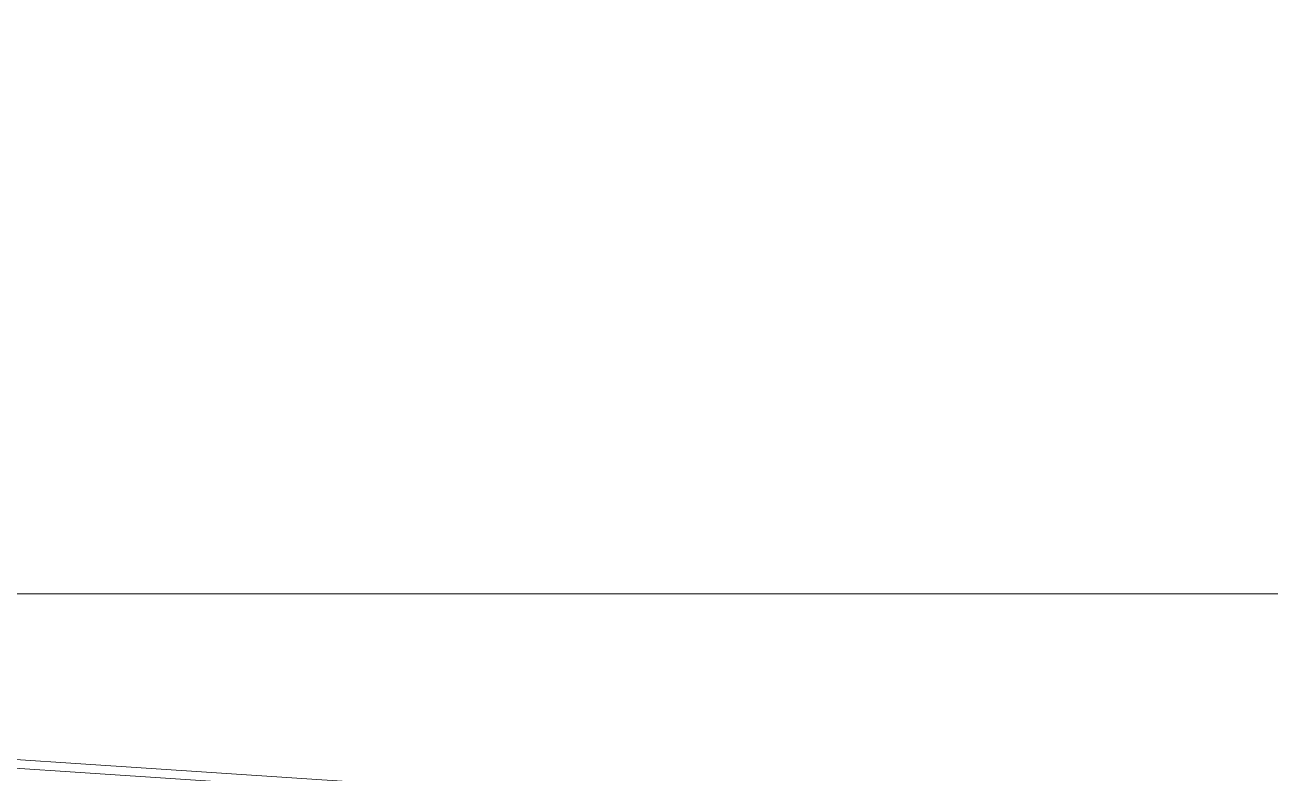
# Model space of a CAD drawing. Header units: metres. Extents: x 750 to 3116, y -341 to 1465.
# Drawn here: x 1494.9 to 1709.8, y 481.7 to 610.8 of the extents above; entities that cross this region are included whole.
import ezdxf

# ---------------------------------------------------------------- set-up
doc = ezdxf.new("R2010")
doc.units = ezdxf.units.M
for name, color, linetype, lineweight in [('Footpath', 32, 'Continuous', 18), ('Levels', 252, 'Continuous', 5), ('Vehicular Road', 253, 'Continuous', 20)]:
    doc.layers.add(name, color=color, linetype=linetype, lineweight=lineweight)

msp = doc.modelspace()

# ---------------------------------------------------------------- linework, layer by layer
at = {"layer": 'Footpath'}
msp.add_lwpolyline([(2216.125, 527.515), (2176.415, 524.643), (2151.526, 522.945), (2124.5, 521.595), (2102.592, 519.092), (2066.447, 510.062), (2027.786, 497.476), (1873.651, 450.921), (1866.076, 449.072), (1859.037, 448.365), (1845.561, 445.736), (1836.437, 444.178), (1826.794, 444.389), (1815.967, 446.085), (1802.486, 447.955), (1785.869, 449.6), (1777.954, 450.231), (1762.081, 453.632), (1746.359, 456.243), (1712.64, 459.38), (1620.187, 472.293), (1552.188, 480.064), (1444.636, 487.24)], dxfattribs=at)
at = {"layer": 'Levels'}
msp.add_lwpolyline([(1222.216, 1465.102), (1900.569, 1465.102), (1900.569, 512.603), (1222.216, 512.603)], close=True, dxfattribs=at)
at = {"layer": 'Vehicular Road'}
msp.add_lwpolyline([(2216.233, 526.019), (2176.52, 523.147), (2151.614, 521.448), (2124.623, 520.1), (2102.86, 517.613), (2066.861, 508.619), (2028.235, 496.045), (1874.046, 449.473), (1866.33, 447.59), (1859.256, 446.88), (1845.831, 444.26), (1836.548, 442.675), (1826.661, 442.891), (1815.748, 444.601), (1802.309, 446.465), (1785.735, 448.106), (1777.736, 448.743), (1761.801, 452.158), (1746.167, 454.754), (1712.467, 457.89), (1619.998, 470.805), (1552.053, 478.569), (1444.558, 485.742)], dxfattribs=at)

doc.saveas('drawing.dxf')
